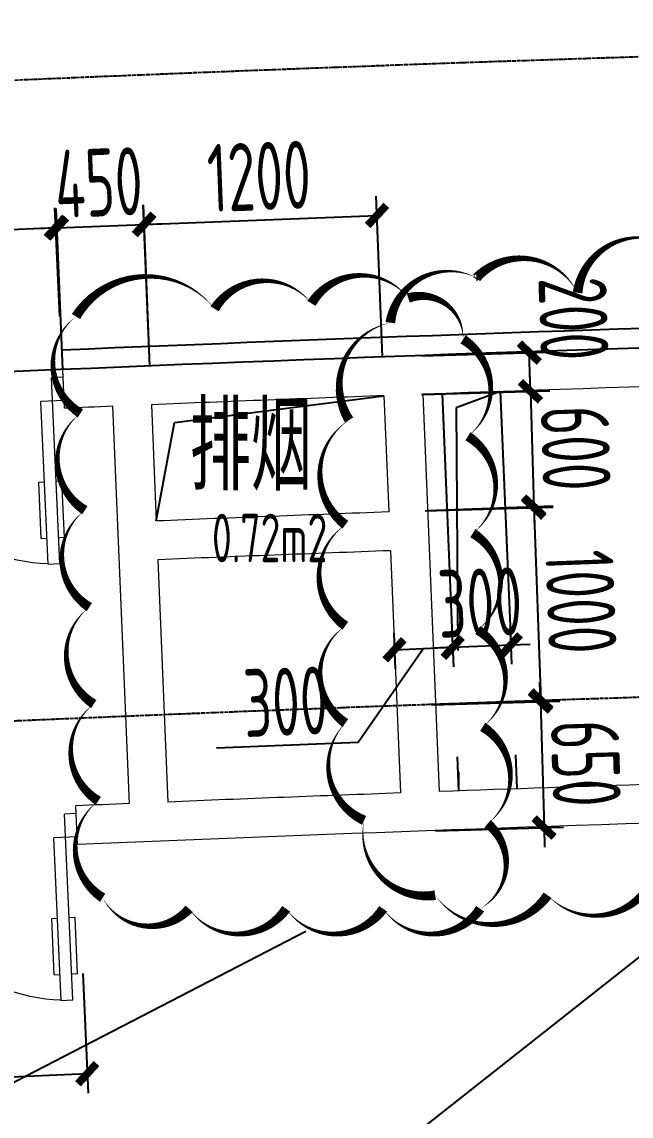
# Model space of a CAD drawing. Header units: millimetres. Extents: x 11515858 to 24947533, y -12764720 to -6305528.
# Drawn here: x 11765745 to 11768886, y -6395697 to -6390056 of the extents above; entities that cross this region are included whole.
import ezdxf
from ezdxf.enums import TextEntityAlignment as Align

# ---------------------------------------------------------------- set-up
doc = ezdxf.new("R2010")
doc.units = ezdxf.units.MM
doc.header["$LTSCALE"] = 10
for name, pattern in [('A2-RG-AXIS$0$CENTER', [2, 1.25, -0.25, 0.25, -0.25]), ('A2-RG-AXIS$0$DOTE', [2.4200000000000004, 2, -0.2, 0.02, -0.2]), ('A2-RI-F3$0$HIDDEN', [0.375, 0.25, -0.125])]:
    doc.linetypes.add(name, pattern=pattern)
for name, color, linetype in [('A2-RB-F3$0$$34$A-DIMS-100', 1, 'Continuous'), ('A2-RB-F3$0$A-DIMS-100', 1, 'Continuous'), ('A2-RD-F3$0$an-door', 2, 'Continuous'), ('A2-RG-AXIS$0$A-GRID', 1, 'A2-RG-AXIS$0$CENTER'), ('A2-RI-F3$0$A-HOLE', 2, 'Continuous'), ('A2-RI-F3$0$A-SYMB-AREA', 4, 'Continuous'), ('A2-RI-F3$0$A-SYMB-NAME', 4, 'Continuous'), ('A2-RI-F3$0$A-SYMB-VOID', 35, 'Continuous'), ('A2-RI-F3$0$an-door', 2, 'Continuous'), ('A2-RI-F3$0$WINDOW_TEXT', 7, 'Continuous')]:
    doc.layers.add(name, color=color, linetype=linetype)
doc.layers.add('A2-RD-F3$0$A-X-AREA', color=6, linetype='Continuous', plot=False)
for name, color, linetype, lineweight in [('A2-RD-F3$0$ECADI-PARCEL NAMES', 2, 'Continuous', 9), ('A2-RI-F3$0$A-DOOR', 32, 'Continuous', 5), ('A2-RI-F3$0$A-WALL', 7, 'Continuous', 5), ('A2-RI-F3$0$ECADI-PARCEL NAMES', 2, 'Continuous', 9)]:
    doc.layers.add(name, color=color, linetype=linetype, lineweight=lineweight)
doc.styles.add('A2-RB-F3$0$$0$XD2008', font='hzs.shx', dxfattribs={"width": 0.7, "bigfont": 'hztxt.shx'})
doc.styles.add('A2-RB-F3$0$XD2008', font='hzs.shx', dxfattribs={"width": 0.7, "bigfont": 'hztxt.shx'})
doc.styles.add('A2-RI-F3$0$ECADI', font='hzs.shx', dxfattribs={"width": 0.7, "bigfont": 'hztxt.shx'})
doc.styles.add('A2-RI-F3$0$SIMPLEX', font='simplex.shx', dxfattribs={"width": 0.7})
doc.dimstyles.new('A2-RB-F3$0$$0$XD100$0', dxfattribs={"dimscale": 100, "dimtxt": 3.5, "dimasz": 1, "dimexe": 1, "dimexo": 2, "dimgap": 0.5, "dimtad": 1, "dimdec": 0, "dimdsep": 46, "dimtxsty": 'A2-RB-F3$0$$0$XD2008', "dimblk1": 'A2-RB-F3$0$$20$_ArchTick', "dimblk2": 'A2-RB-F3$0$$20$_ArchTick', "dimsah": 1, "dimcen": 2.5, "dimclrt": 4, "dimaunit": 1, "dimadec": 0, "dimazin": 0, "dimtfac": 1, "dimtdec": 0, "dimtix": 1, "dimtmove": 2, "dimatfit": 3, "dimfxl": 0, "dimtolj": 1, "dimtzin": 0, "dimarcsym": 0})
doc.dimstyles.new('A2-RB-F3$0$XD100$0', dxfattribs={"dimscale": 100, "dimtxt": 3.5, "dimasz": 1, "dimexe": 1, "dimexo": 2, "dimgap": 0.5, "dimtad": 1, "dimdec": 0, "dimdsep": 46, "dimtxsty": 'A2-RB-F3$0$XD2008', "dimblk1": 'A2-RB-F3$0$_ArchTick', "dimblk2": 'A2-RB-F3$0$_ArchTick', "dimsah": 1, "dimcen": 2.5, "dimclrt": 4, "dimaunit": 1, "dimadec": 0, "dimazin": 0, "dimtfac": 1, "dimtdec": 0, "dimtix": 1, "dimtmove": 1, "dimatfit": 3, "dimfxl": 0, "dimtolj": 1, "dimtzin": 0, "dimarcsym": 0})

# ---------------------------------------------------------------- blocks, each defined once
blk = doc.blocks.new('A2-RG-AXIS')
at = {"layer": 'A2-RG-AXIS$0$A-GRID', "linetype": 'A2-RG-AXIS$0$DOTE'}
for radius, end in [(313399.9999999902, 95.40764402400131), (308699.9999999902, 95.4076440106419), (304099.9999999902, 95.40764399720393), (300799.9999999902, 95.40764398384447)]:
    blk.add_arc((11778730.70926435, -6694178.721949182), radius, 75.58928463849298, end, dxfattribs=at)
blk = doc.blocks.new('A2-RB-F3$0$$20$_ArchTick')
at = {"color": 0, "linetype": 'ByBlock', "const_width": 0.4}
blk.add_lwpolyline([(-0.5, -0.5), (0.5, 0.5)], dxfattribs=at)
blk = doc.blocks.new('*D1102')
at = {"layer": 'A2-RB-F3$0$$34$A-DIMS-100', "color": 0, "lineweight": -2, "transparency": 16777216}
for p, q in [((11765940.78635583, -6391572.530831909), (11765915.5910916, -6391015.527452032)), ((11764142.62500495, -6391653.868130769), (11764117.42974072, -6391096.864750893)), ((11764121.94847954, -6391196.76260372), (11765920.10983042, -6391115.425304859))]:
    blk.add_line(p, q, dxfattribs=at)
at = {"layer": 'Defpoints', "color": 0, "transparency": 16777216}
for p in [(11765920.10983042, -6391115.425304859), (11765949.82383348, -6391772.326537563), (11764151.6624826, -6391853.663836422)]:
    blk.add_point(p, dxfattribs=at)
at = {"layer": 'A2-RB-F3$0$$34$A-DIMS-100', "color": 0, "lineweight": -2, "transparency": 16777216, "xscale": 100, "yscale": 100, "zscale": 100}
for p, rotation in [((11765920.10983042, -6391115.425304859), 2.589928540620558), ((11764121.94847954, -6391196.76260372), 182.5899285406205)]:
    blk.add_blockref('A2-RB-F3$0$$20$_ArchTick', p, dxfattribs=dict(at, rotation=rotation))
at = {"layer": 'A2-RB-F3$0$$34$A-DIMS-100', "color": 4, "transparency": 16777216, "insert": (11765010.86199263, -6390931.323785429), "char_height": 350, "attachment_point": 5, "rotation": 2.589928540620557, "style": 'A2-RB-F3$0$$0$XD2008'}
blk.add_mtext('\\A1;1800', dxfattribs=at)
blk = doc.blocks.new('*D1105')
at = {"layer": 'A2-RB-F3$0$$34$A-DIMS-100', "color": 0, "lineweight": -2, "transparency": 16777216}
for p, q in [((11766060.334107, -6394961.817817459), (11766086.38125927, -6395578.286406133)), ((11764261.65163891, -6395037.81610349), (11764287.69879118, -6395654.284692165)), ((11764283.47733797, -6395554.373835233), (11766082.15980605, -6395478.375549202))]:
    blk.add_line(p, q, dxfattribs=at)
at = {"layer": 'Defpoints', "color": 0, "transparency": 16777216}
for p in [(11766051.89120057, -6394761.996103596), (11764253.20873249, -6394837.994389627), (11766082.15980605, -6395478.375549202)]:
    blk.add_point(p, dxfattribs=at)
at = {"layer": 'A2-RB-F3$0$$34$A-DIMS-100', "color": 0, "lineweight": -2, "transparency": 16777216, "xscale": 100, "yscale": 100, "zscale": 100}
for p, rotation in [((11766082.15980605, -6395478.375549202), 2.419433486555848), ((11764283.47733797, -6395554.373835233), 182.4194334865558)]:
    blk.add_blockref('A2-RB-F3$0$$20$_ArchTick', p, dxfattribs=dict(at, rotation=rotation))
at = {"layer": 'A2-RB-F3$0$$34$A-DIMS-100', "color": 4, "transparency": 16777216, "insert": (11765173.32030229, -6395291.575264121), "char_height": 350, "attachment_point": 5, "rotation": 2.4194334865558473, "style": 'A2-RB-F3$0$$0$XD2008'}
blk.add_mtext('\\A1;1800', dxfattribs=at)
blk = doc.blocks.new('*D1111')
at = {"layer": 'A2-RB-F3$0$$34$A-DIMS-100', "color": 0, "lineweight": -2, "transparency": 16777216}
for p, q in [((11768366.43006004, -6391960.386467449), (11768363.40829389, -6391860.432133229)), ((11767805.97685375, -6391977.329790027), (11768466.38439426, -6391957.364701299)), ((11768366.43006004, -6391960.386467449), (11768384.56871097, -6392560.378884801)), ((11767824.11550468, -6392577.322207378), (11768484.52304519, -6392557.35711865)), ((11768384.56871097, -6392560.378884801), (11768387.59047712, -6392660.333219021))]:
    blk.add_line(p, q, dxfattribs=at)
at = {"layer": 'Defpoints', "color": 0, "transparency": 16777216}
for p in [(11767606.06818531, -6391983.373322328), (11767624.20683624, -6392583.365739679), (11768384.56871097, -6392560.378884801)]:
    blk.add_point(p, dxfattribs=at)
at = {"layer": 'A2-RB-F3$0$$34$A-DIMS-100', "color": 0, "lineweight": -2, "transparency": 16777216, "xscale": 100, "yscale": 100, "zscale": 100}
for p, rotation in [((11768366.43006004, -6391960.386467449), 271.731608063128), ((11768384.56871097, -6392560.378884801), 91.73160806312804)]:
    blk.add_blockref('A2-RB-F3$0$$20$_ArchTick', p, dxfattribs=dict(at, rotation=rotation))
at = {"layer": 'A2-RB-F3$0$$34$A-DIMS-100', "color": 4, "transparency": 16777216, "insert": (11768600.3966375, -6392253.583702286), "char_height": 350, "attachment_point": 5, "rotation": 271.7316080631281, "style": 'A2-RB-F3$0$$0$XD2008'}
blk.add_mtext('\\A1;600', dxfattribs=at)
blk = doc.blocks.new('*D1112')
at = {"layer": 'A2-RB-F3$0$$34$A-DIMS-100', "color": 0, "lineweight": -2, "transparency": 16777216}
for p, q in [((11768418.00007043, -6393560.224848127), (11768415.06539299, -6393460.267919061)), ((11767858.80623739, -6393576.642454615), (11768517.9569995, -6393557.290170685)), ((11768418.00007043, -6393560.224848127), (11768437.07730799, -6394210.007360683)), ((11767877.88347495, -6394226.424967171), (11768537.03423706, -6394207.072683241)), ((11768437.07730799, -6394210.007360683), (11768440.01198543, -6394309.964289749))]:
    blk.add_line(p, q, dxfattribs=at)
at = {"layer": 'Defpoints', "color": 0, "transparency": 16777216}
for p in [(11767658.89237926, -6393582.511809497), (11767677.96961681, -6394232.294322053), (11768437.07730799, -6394210.007360683)]:
    blk.add_point(p, dxfattribs=at)
at = {"layer": 'A2-RB-F3$0$$34$A-DIMS-100', "color": 0, "lineweight": -2, "transparency": 16777216, "xscale": 100, "yscale": 100, "zscale": 100}
for p, rotation in [((11768418.00007043, -6393560.224848127), 271.6816877626376), ((11768437.07730799, -6394210.007360683), 91.68168776263764)]:
    blk.add_blockref('A2-RB-F3$0$$20$_ArchTick', p, dxfattribs=dict(at, rotation=rotation))
at = {"layer": 'A2-RB-F3$0$$34$A-DIMS-100', "color": 4, "transparency": 16777216, "insert": (11768652.44177961, -6393878.513080163), "char_height": 350, "attachment_point": 5, "rotation": 271.68168776263764, "style": 'A2-RB-F3$0$$0$XD2008'}
blk.add_mtext('\\A1;650', dxfattribs=at)
blk = doc.blocks.new('*D1118')
at = {"layer": 'A2-RB-F3$0$$34$A-DIMS-100', "color": 0, "lineweight": -2, "transparency": 16777216}
for p, q in [((11767805.98204345, -6391777.417731427), (11768461.19427926, -6391758.181080342)), ((11768367.10670507, -6391961.029615915), (11768361.23735019, -6391761.115757784)), ((11767811.85139833, -6391977.331589558), (11768467.06363414, -6391958.094938474))]:
    blk.add_line(p, q, dxfattribs=at)
at = {"layer": 'Defpoints', "color": 0, "transparency": 16777216}
for p in [(11767606.06818531, -6391783.28708631), (11768361.23735019, -6391761.115757784), (11767611.9375402, -6391983.200944441)]:
    blk.add_point(p, dxfattribs=at)
at = {"layer": 'A2-RB-F3$0$$34$A-DIMS-100', "color": 0, "lineweight": -2, "transparency": 16777216, "xscale": 100, "yscale": 100, "zscale": 100}
for p, rotation in [((11768361.23735019, -6391761.115757784), 91.68168776284203), ((11768367.10670507, -6391961.029615915), 271.681687762842)]:
    blk.add_blockref('A2-RB-F3$0$$20$_ArchTick', p, dxfattribs=dict(at, rotation=rotation))
at = {"layer": 'A2-RB-F3$0$$34$A-DIMS-100', "color": 4, "transparency": 16777216, "insert": (11768589.07511797, -6391585.766746597), "char_height": 350, "attachment_point": 5, "rotation": 271.681687762842, "style": 'A2-RB-F3$0$$0$XD2008'}
blk.add_mtext('\\A1;200', dxfattribs=at)
blk = doc.blocks.new('*D1036')
at = {"layer": 'A2-RB-F3$0$$34$A-DIMS-100', "color": 0, "lineweight": -2, "transparency": 16777216}
for p, q in [((11767836.63459592, -6392575.307476779), (11768483.55724523, -6392550.909267251)), ((11768383.62828773, -6392554.678014018), (11768421.31004933, -6393553.816291753)), ((11767874.31635753, -6393574.445754514), (11768521.23900684, -6393550.047544987))]:
    blk.add_line(p, q, dxfattribs=at)
at = {"layer": 'Defpoints', "color": 0, "transparency": 16777216}
for p in [(11767636.77668092, -6392582.844970313), (11768421.31004933, -6393553.816291753), (11767674.45844252, -6393581.983248048)]:
    blk.add_point(p, dxfattribs=at)
at = {"layer": 'A2-RB-F3$0$$34$A-DIMS-100', "color": 0, "lineweight": -2, "transparency": 16777216, "xscale": 100, "yscale": 100, "zscale": 100}
for p, rotation in [((11768383.62828773, -6392554.678014018), 92.15984433134902), ((11768421.31004933, -6393553.816291753), 272.159844331349)]:
    blk.add_blockref('A2-RB-F3$0$$20$_ArchTick', p, dxfattribs=dict(at, rotation=rotation))
at = {"layer": 'A2-RB-F3$0$$34$A-DIMS-100', "color": 4, "transparency": 16777216, "insert": (11768627.30932291, -6393045.767472658), "char_height": 350, "attachment_point": 5, "rotation": 272.15984433134906, "style": 'A2-RB-F3$0$$0$XD2008'}
blk.add_mtext('\\A1;1000', dxfattribs=at)
blk = doc.blocks.new('*D965')
at = {"layer": 'A2-RB-F3$0$$34$A-DIMS-100', "color": 0, "lineweight": -2, "transparency": 16777216}
for p, q in [((11765956.74013129, -6391848.462664129), (11765922.29251326, -6391018.59653187)), ((11766404.53984669, -6391829.874565457), (11766370.09222865, -6391000.008433198)), ((11765926.43992658, -6391118.510489667), (11765826.52596878, -6391122.65790299)), ((11765926.43992658, -6391118.510489667), (11766374.23964198, -6391099.922390995)), ((11766374.23964198, -6391099.922390995), (11766474.15359978, -6391095.77497767))]:
    blk.add_line(p, q, dxfattribs=at)
at = {"layer": 'Defpoints', "color": 0, "transparency": 16777216}
for p in [(11766374.23964198, -6391099.922390995), (11766412.83467334, -6392029.702481052), (11765965.03495794, -6392048.290579724)]:
    blk.add_point(p, dxfattribs=at)
at = {"layer": 'A2-RB-F3$0$$34$A-DIMS-100', "color": 0, "lineweight": -2, "transparency": 16777216, "xscale": 100, "yscale": 100, "zscale": 100}
for p, rotation in [((11765926.43992658, -6391118.510489667), 2.376974566670143), ((11766374.23964198, -6391099.922390995), 182.3769745666701)]:
    blk.add_blockref('A2-RB-F3$0$$20$_ArchTick', p, dxfattribs=dict(at, rotation=rotation))
at = {"layer": 'A2-RB-F3$0$$34$A-DIMS-100', "color": 4, "transparency": 16777216, "insert": (11766141.0081043, -6390884.410035287), "char_height": 350, "attachment_point": 5, "rotation": 2.3769745666701385, "style": 'A2-RB-F3$0$$0$XD2008'}
blk.add_mtext('\\A1;450', dxfattribs=at)
blk = doc.blocks.new('*D966')
at = {"layer": 'A2-RB-F3$0$$34$A-DIMS-100', "color": 0, "lineweight": -2, "transparency": 16777216}
for p, q in [((11767604.1878178, -6391783.351147343), (11767572.02566141, -6390954.007908111)), ((11766405.08458876, -6391829.852696706), (11766372.92243237, -6391000.509457474)), ((11766376.79754676, -6391100.434346708), (11767575.9007758, -6391053.932797346))]:
    blk.add_line(p, q, dxfattribs=at)
at = {"layer": 'Defpoints', "color": 0, "transparency": 16777216}
for p in [(11767575.9007758, -6391053.932797346), (11766412.83481753, -6392029.702475174), (11767611.93804657, -6391983.200925812)]:
    blk.add_point(p, dxfattribs=at)
at = {"layer": 'A2-RB-F3$0$$34$A-DIMS-100', "color": 0, "lineweight": -2, "transparency": 16777216, "xscale": 100, "yscale": 100, "zscale": 100}
for p, rotation in [((11767575.9007758, -6391053.932797346), 2.220833048699216), ((11766376.79754676, -6391100.434346708), 182.2208330486992)]:
    blk.add_blockref('A2-RB-F3$0$$20$_ArchTick', p, dxfattribs=dict(at, rotation=rotation))
at = {"layer": 'A2-RB-F3$0$$34$A-DIMS-100', "color": 4, "transparency": 16777216, "insert": (11766967.63015391, -6390852.35257125), "char_height": 350, "attachment_point": 5, "rotation": 2.220833048699216, "style": 'A2-RB-F3$0$$0$XD2008'}
blk.add_mtext('\\A1;1200', dxfattribs=at)
blk = doc.blocks.new('*D1003')
at = {"layer": 'A2-RB-F3$0$$34$A-DIMS-100', "color": 0, "lineweight": -2, "transparency": 16777216}
for p, q in [((11767962.43087417, -6393195.738252598), (11767970.0830146, -6393380.438540176)), ((11768262.1737379, -6393183.319893568), (11768269.82587833, -6393368.020181146)), ((11767965.94356159, -6393280.524252266), (11768265.68642532, -6393268.105893235)), ((11768265.68642532, -6393268.105893235), (11768365.60071323, -6393263.966440225)), ((11767965.94356159, -6393280.524252266), (11767866.02927368, -6393284.663705276))]:
    blk.add_line(p, q, dxfattribs=at)
at = {"layer": 'Defpoints', "color": 0, "transparency": 16777216}
for p in [(11768253.89483188, -6392983.491317745), (11767954.15196815, -6392995.909676775), (11768265.68642532, -6393268.105893235)]:
    blk.add_point(p, dxfattribs=at)
at = {"layer": 'A2-RB-F3$0$$34$A-DIMS-100', "color": 0, "lineweight": -2, "transparency": 16777216, "xscale": 100, "yscale": 100, "zscale": 100}
for p, rotation in [((11767965.94356159, -6393280.524252266), 2.372409722572382), ((11768265.68642532, -6393268.105893235), 182.3724097225724)]:
    blk.add_blockref('A2-RB-F3$0$$20$_ArchTick', p, dxfattribs=dict(at, rotation=rotation))
at = {"layer": 'A2-RB-F3$0$$34$A-DIMS-100', "color": 4, "transparency": 16777216, "insert": (11768106.50122418, -6393049.507924951), "char_height": 350, "attachment_point": 5, "rotation": 2.372409722572383, "style": 'A2-RB-F3$0$$0$XD2008'}
blk.add_mtext('\\A1;300', dxfattribs=at)
blk = doc.blocks.new('A2-RB-F3$0$_ArchTick')
at = {"color": 0, "linetype": 'ByBlock', "const_width": 0.4}
blk.add_lwpolyline([(-0.5, -0.5), (0.5, 0.5)], dxfattribs=at)
blk = doc.blocks.new('*D1004')
at = {"layer": 'A2-RB-F3$0$A-DIMS-100', "color": 0, "lineweight": -2, "transparency": 16777216}
for p, q in [((11767662.68801044, -6393208.156611629), (11767670.34015086, -6393392.856899234)), ((11767962.43087417, -6393195.738252598), (11767970.0830146, -6393380.438540203)), ((11767816.07212972, -6393286.733431807), (11767478.19428738, -6393770.563287932)), ((11767666.20069785, -6393292.942611322), (11767965.94356159, -6393280.524252291)), ((11767478.19428738, -6393770.563287932), (11766748.81998563, -6393800.781294908))]:
    blk.add_line(p, q, dxfattribs=at)
at = {"layer": 'Defpoints', "color": 0, "transparency": 16777216}
for p in [(11767654.40910442, -6393008.328035807), (11767954.15196815, -6392995.909676775), (11767965.94356159, -6393280.524252291)]:
    blk.add_point(p, dxfattribs=at)
at = {"layer": 'A2-RB-F3$0$A-DIMS-100', "color": 0, "lineweight": -2, "transparency": 16777216, "xscale": 100, "yscale": 100, "zscale": 100}
for p, rotation in [((11767666.20069785, -6393292.942611322), 182.3724097225724), ((11767965.94356159, -6393280.524252291), 2.372409722572383)]:
    blk.add_blockref('A2-RB-F3$0$_ArchTick', p, dxfattribs=dict(at, rotation=rotation))
at = {"layer": 'A2-RB-F3$0$A-DIMS-100', "color": 4, "transparency": 16777216, "insert": (11767104.19336724, -6393560.86514362), "char_height": 350, "attachment_point": 5, "rotation": 2.372409722572383, "style": 'A2-RB-F3$0$XD2008'}
blk.add_mtext('\\A1;300', dxfattribs=at)
blk = doc.blocks.new('A2-RD-F3')
at = {"layer": 'A2-RD-F3$0$A-X-AREA'}
blk.add_lwpolyline([(11759454.25871816, -6378717.122139738, -0.01689889859215305), (11780770.88591494, -6378135.862681612), (11780679.81105563, -6391584.999274371, 0.01658264848872736), (11760620.85450515, -6392121.122871466, 0.01658264848872736)], format="xyb", dxfattribs=at)
at = {"layer": 'A2-RD-F3$0$an-door'}
blk.add_arc((11778730.70926435, -6694178.721949163), 302699.9999999698, 90.76579714309655, 92.41943344721868, dxfattribs=at)
at = {"layer": 'A2-RD-F3$0$ECADI-PARCEL NAMES'}
blk.add_line((11765956.59184473, -6391848.468874596), (11765952.37059851, -6391748.558008919), dxfattribs=at)
blk = doc.blocks.new('A2-RI-F3$0$$DorLib2D$00000011')
for p, q in [((-0.4666666602065561, 0.4708801651422903), (-0.4666666602065561, -0.06245316819156699)), ((-0.4666666602065561, 0.4708801651422903), (-0.4333333268731963, 0.4708801651422903)), ((-0.4333333268731963, 0.4708801651422903), (-0.4333333268731963, 0.004213498475152733)), ((0.4333333397943449, 0.4708801651422903), (0.4333333397943449, 0.004213498475152733)), ((0.4666666731277047, 0.4708801651422903), (0.4333333397943449, 0.4708801651422903)), ((0.4666666731277047, 0.4708801651422903), (0.4666666731277047, -0.06245316819156699)), ((-0.483333326873236, 0.3962051976975829), (-0.4666666602065561, 0.3962051976975829)), ((-0.4166666602065021, 0.3962051976975829), (-0.4333333268731963, 0.3962051976975829)), ((0.4166666731276649, 0.3962051976975829), (0.4333333397943449, 0.3962051976975829)), ((0.4833333397943989, 0.3962051976975829), (0.4666666731277047, 0.3962051976975829)), ((-0.483333326873236, 0.2345635206386163), (-0.4666666602065561, 0.2345635206386163)), ((-0.4166666602065021, 0.2345635206386163), (-0.4333333268731963, 0.2345635206386163)), ((0.4166666731276649, 0.2345635206386163), (0.4333333397943449, 0.2345635206386163)), ((0.4833333397943846, 0.2345635206386163), (0.4666666731277047, 0.2345635206386163)), ((-0.4999999935399302, 0.004213498475152733), (-0.4333333268731963, 0.004213498475152733)), ((-0.499999993539916, 0.004213498475181154), (-0.4999999935399302, -0.06245316819156699)), ((0.5000000064610788, 0.004213498475152733), (0.4333333397943449, 0.004213498475152733)), ((0.5000000064610788, 0.004213498475181154), (0.5000000064610788, -0.06245316819156699)), ((-0.4999999935399302, -0.06245316819156699), (-0.4666666602065561, -0.06245316819156699)), ((0.5000000064610788, -0.06245316819156699), (0.4666666731277047, -0.06245316819156699))]:
    blk.add_line(p, q)
at = {"lineweight": 13}
for p, q in [((-0.483333326873236, 0.3962051976975829), (-0.483333326873236, 0.2345635206386163)), ((-0.4166666602065021, 0.3962051976975829), (-0.4166666602065021, 0.2345635206386163)), ((0.4166666731276649, 0.3962051976975829), (0.4166666731276649, 0.2345635206386163)), ((0.4833333397943989, 0.3962051976975829), (0.4833333397943846, 0.2345635206386163))]:
    blk.add_line(p, q, dxfattribs=at)
for centre, start, end in [((-0.4666666602065561, 0.004213498475152733), 0, 85.90395624167282), ((0.4666666731277047, 0.004213498475152733), 94.09604375832718, 180)]:
    blk.add_arc(centre, 0.4666666666671333, start, end, dxfattribs=at)
blk = doc.blocks.new('A2-RI-F3$0$door-doublewing')
at = {"layer": 'A2-RI-F3$0$A-DOOR', "color": 4, "xscale": -0.9999999999999998, "rotation": 180}
blk.add_blockref('A2-RI-F3$0$$DorLib2D$00000011', (-6.460084023274248e-09, -0.02911983485822134), dxfattribs=at)
at = {"layer": 'A2-RI-F3$0$WINDOW_TEXT', "style": 'A2-RI-F3$0$SIMPLEX', "flags": 9}
blk.add_attdef('A', text='', height=0.9999999999999998, dxfattribs=at).set_placement((0, 1.5), align=Align.MIDDLE)
blk = doc.blocks.new('A2-RI-F3$0$5erhfh')
at = {"layer": 'A2-RI-F3$0$A-SYMB-AREA', "style": 'A2-RI-F3$0$ECADI', "width": 0.7}
blk.add_attdef('340M2', text='', height=2.5, dxfattribs=at).set_placement((0, 1.25), align=Align.MIDDLE_LEFT)
at = {"layer": 'A2-RI-F3$0$A-SYMB-NAME', "style": 'A2-RI-F3$0$ECADI', "width": 0.7}
blk.add_attdef('CHINESENAME', (-12.29193252821193, 3.0875), '', height=4.5, dxfattribs=at)
blk = doc.blocks.new('A2-RI-F3')
at = {"layer": 'A2-RI-F3$0$A-HOLE', "linetype": 'A2-RI-F3$0$HIDDEN', "ltscale": 500}
for p, q in [((11767911.72197683, -6391971.773792538), (11767996.58195947, -6394020.045561015)), ((11768211.56340076, -6391961.734388435), (11768296.32482321, -6394007.627201983))]:
    blk.add_line(p, q, dxfattribs=at)
at = {"layer": 'A2-RI-F3$0$A-SYMB-VOID', "linetype": 'A2-RI-F3$0$HIDDEN', "ltscale": 500}
for points in [[(11768211.56340076, -6391961.734388435), (11767984.43586813, -6392046.587655429), (11767996.58195947, -6394020.045561015)], [(11766437.27610294, -6392629.217802091), (11766532.50030242, -6392121.739519282), (11767611.93804657, -6391983.200925791)]]:
    blk.add_lwpolyline(points, dxfattribs=at)
at = {"layer": 'A2-RI-F3$0$A-WALL'}
for p, q in [((11765965.03475115, -6392048.290588461), (11765956.59184473, -6391848.468874598)), ((11767811.80768891, -6391975.913245548), (11767896.66767156, -6394024.185014025)), ((11766412.83467334, -6392029.702481052), (11766437.67194889, -6392629.201664705)), ((11767611.93804657, -6391983.200925812), (11767636.7755833, -6392582.706413445)), ((11766213.00335978, -6392037.915306188), (11766297.8621465, -6394086.158208386)), ((11767645.05457845, -6392782.537140761), (11767696.79774891, -6394031.465928637)), ((11766445.95085673, -6392829.030284434), (11766497.69347874, -6394077.945834277)), ((11766031.9013429, -6394297.474157072), (11766023.45843644, -6394097.652442331))]:
    blk.add_line(p, q, dxfattribs=at)
for centre, radius, start, end in [((11778730.70926435, -6694178.721949165), 302599.9999999698, 90.76579714309656, 92.41943344721868), ((11778730.70926435, -6694178.721949165), 302399.9999999698, 91.35246234866257, 92.06925593978853), ((11778730.70926435, -6694178.721949165), 302399.9999999698, 92.10715044074418, 92.33451565864068), ((11778730.70926435, -6694178.721949165), 302399.9999999698, 92.37240970987479, 92.41943344721868), ((11778730.71032269, -6694178.735253315), 301799.9999999698, 92.10662317872662, 92.33444044611191), ((11778730.71032269, -6694178.735253315), 301599.9999999698, 92.1064468863474, 92.3344152675431), ((11778730.70926435, -6694178.721949165), 300349.9999999704, 91.63895836761365, 92.06718678342489), ((11778730.70926435, -6694178.721949165), 300349.9999999704, 92.10533993482512, 92.33425707163455), ((11778730.70926435, -6694178.721949165), 300349.9999999704, 92.37240970987479, 92.42480175686379), ((11778730.70926435, -6694178.721949165), 300149.9999999704, 91.63921259737177, 92.42480538892559)]:
    blk.add_arc(centre, radius, start, end, dxfattribs=at)
at = {"layer": 'A2-RI-F3$0$an-door'}
blk.add_arc((11778730.70926435, -6694178.721949163), 302699.9999999698, 90.76579714309656, 92.41943344721868, dxfattribs=at)
at = {"layer": 'A2-RI-F3$0$ECADI-PARCEL NAMES'}
blk.add_line((11765956.59184473, -6391848.468874596), (11765952.37059851, -6391748.558008919), dxfattribs=at)
at = {"layer": 'Defpoints', "color": 3}
for p, q in [((11769256.7117558, -6394617.160689219), (11742984, -6415329.5)), ((11767209.5, -6394745), (11732869.5, -6412486))]:
    blk.add_line(p, q, dxfattribs=at)
blk.add_lwpolyline([(11769073.27505915, -6391201.893503018, 0, 50, 0.52056705), (11768609.86175615, -6391452.684065029, 0, 50, 0.52056705), (11768088.52055524, -6391375.518329219, 0, 50, 0.52056705), (11768088.52055524, -6391375.518329217, 0, 50, 0.52056705), (11767644.41819825, -6391607.018097486, 0, 50, 0.52056705), (11767644.41819825, -6391607.018097486, 0, 50, 0.52056705), (11767432.01755264, -6392108.599221502, 0, 50, 0.52056705), (11767432.01755264, -6392108.599221502, 0, 50, 0.52056705), (11767412.71154675, -6392648.761933009, 0, 50, 0.52056705), (11767412.71154675, -6392648.761933009, 0, 50, 0.52056705), (11767412.71154675, -6393169.636411607, 0, 50, 0.52056705), (11767412.71154675, -6393169.636411607, 0, 50, 0.52056705), (11767412.71154675, -6393671.217535625, 0, 50, 0.52056705), (11767412.71154675, -6393671.217535625, 0, 50, 0.52056705), (11767509.25639655, -6394172.798659642, 0, 50, 0.52056705), (11767509.25639655, -6394172.798659642, 0, 50, 0.52056705), (11767876.12484975, -6394558.629899528, 0, 50, 0.52056705), (11767876.12484975, -6394558.629899528, 0, 50, 0.52056705), (11768455.39394856, -6394558.629899528, 0, 50, 0.52056705), (11768455.39394856, -6394558.629899528, 0, 50, 0.52056705), (11768996.04115535, -6394481.464163718, 0, 50, 0.52056705)], format="xyseb", dxfattribs=at)
blk.add_lwpolyline([(11766024, -6391575, 0, 50, 0.52056705), (11766046.98207044, -6392074.471545174, 0, 50, 0.52056705), (11766069.96414088, -6392573.943090348, 0, 50, 0.52056705), (11766092.94621133, -6393073.414635521, 0, 50, 0.52056705), (11766115.92828177, -6393572.886180694, 0, 50, 0.52056705), (11766138.91035221, -6394072.357725868, 0, 50, 0.52056705), (11766161.89242266, -6394571.829271042, 0, 50, 0.52056705), (11766607.76931183, -6394628.5, 0, 50, 0.52056705), (11767107.76931183, -6394628.5, 0, 50, 0.52056705), (11767607.76931183, -6394628.5, 0, 50, 0.52056705), (11768107.76931183, -6394628.5, 0, 50, 0.52056705), (11768146.24583133, -6394189.794768333, 0, 50, 0.52056705), (11768120.91493741, -6393690.436834768, 0, 50, 0.52056705), (11768095.5840435, -6393191.078901204, 0, 50, 0.52056705), (11768070.25314959, -6392691.72096764, 0, 50, 0.52056705), (11768044.92225568, -6392192.363034075, 0, 50, 0.52056705), (11768019.59136177, -6391693.005100511, 0, 50, 0.52056705), (11767737.21856497, -6391479.581324885, 0, 50, 0.52056705), (11767237.9922644, -6391507.386015516, 0, 50, 0.52056705), (11766738.76596384, -6391535.190706147, 0, 50, 0.52056705)], format="xyseb", close=True, dxfattribs=at)
at = {"linetype": 'A2-RI-F3$0$HIDDEN', "ltscale": 3}
blk.add_blockref('A2-RG-AXIS', (0, 0), dxfattribs=at)
ref = blk.add_blockref('A2-RI-F3$0$5erhfh', (11767839.8537372, -6392780.551194024), dxfattribs=dict(xscale=100, yscale=100, zscale=100))
ref.add_attrib('340M2', '0.72m2', (11766725.30451879, -6392841.951523614), dxfattribs={"layer": 'A2-RI-F3$0$A-SYMB-AREA', "height": 250, "style": 'A2-RI-F3$0$ECADI', "width": 0.7})
ref.add_attrib('CHINESENAME', '排烟', (11766610.6604844, -6392471.801193905), dxfattribs={"layer": 'A2-RI-F3$0$A-SYMB-NAME', "height": 450, "style": 'A2-RI-F3$0$ECADI', "width": 0.7})
at = {"layer": 'A2-RI-F3$0$A-DOOR'}
for p, xscale, yscale, zscale, rotation in [((11765061.4373472, -6391989.06173657), 1799.999999998303, 1799.999999998303, 1799.999999998303, 2.589928512398092), ((11765128.60907025, -6394238.467247095), 1799.999999998081, 1799.999999998081, 1799.999999998081, 2.588083752521659)]:
    blk.add_blockref('A2-RI-F3$0$door-doublewing', p, dxfattribs=dict(at, xscale=xscale, yscale=yscale, zscale=zscale, rotation=rotation))
blk = doc.blocks.new('A2-RB-F3')
at = {"layer": 'A2-RB-F3$0$$34$A-DIMS-100'}
for p1, p2, distance, picture, middle in [((11766412.83481753, -6392029.702475174), (11767611.93804657, -6391983.200925812), 929.9666335235318, '*D966', (11766967.63015391, -6390852.35257125)), ((11764151.6624826, -6391853.663836423), (11765949.82383349, -6391772.326537563), 657.5729248586214, '*D1102', (11765010.86199263, -6390931.323785429)), ((11767606.06818531, -6391983.373322328), (11767624.20683624, -6392583.365739679), 760.7092585470443, '*D1111', (11768600.3966375, -6392253.583702286)), ((11767636.77668091, -6392582.844970311), (11767674.45844252, -6393581.983248047), 747.3825660411195, '*D1036', (11768627.30932291, -6393045.767472658)), ((11767954.15196815, -6392995.909676776), (11768253.89483188, -6392983.491317745), -284.8587338609727, '*D1003', (11768106.50122418, -6393049.507924951)), ((11767658.89237926, -6393582.511809496), (11767677.96961682, -6394232.294322053), 759.4347868260618, '*D1112', (11768652.44177961, -6393878.513080163)), ((11764253.20873249, -6394837.994389628), (11766051.89120057, -6394761.996103597), -717.0186180030479, '*D1105', (11765173.32030229, -6395291.575264121))]:
    dim = blk.add_aligned_dim(p1=p1, p2=p2, distance=distance, dimstyle='A2-RB-F3$0$$0$XD100$0', dxfattribs=at)
    dim.commit()
    dim.dimension.update_dxf_attribs({"geometry": picture, "text_midpoint": middle})
dim = blk.add_aligned_dim(p1=(11765965.03495794, -6392048.290579724), p2=(11766412.83467334, -6392029.702481052), distance=930.5807822605386, text='450', dimstyle='A2-RB-F3$0$$0$XD100$0', dxfattribs=at)
dim.commit()
dim.dimension.update_dxf_attribs({"geometry": '*D965', "text_midpoint": (11766141.0081043, -6390884.410035287)})
dim = blk.add_linear_dim(base=(11768361.23735019, -6391761.115757784), p1=(11767611.9375402, -6391983.20094444), p2=(11767606.06818531, -6391783.287086309), angle=91.68168776444215, dimstyle='A2-RB-F3$0$$0$XD100$0', dxfattribs=at)
dim.commit()
dim.dimension.update_dxf_attribs({"geometry": '*D1118', "text_midpoint": (11768589.07511797, -6391585.766746597), "dimtype": 129})
at = {"layer": 'A2-RB-F3$0$A-DIMS-100'}
dim = blk.add_linear_dim(base=(11767965.94356159, -6393280.524252291), p1=(11767654.40910442, -6393008.328035807), p2=(11767954.15196815, -6392995.909676776), angle=2.3724097225871033, dimstyle='A2-RB-F3$0$XD100$0', dxfattribs=at)
dim.commit()
dim.dimension.update_dxf_attribs({"geometry": '*D1004', "text_midpoint": (11767428.23714343, -6393772.633014438), "dimtype": 129})

msp = doc.modelspace()

# ---------------------------------------------------------------- block references
for name in ['A2-RB-F3', 'A2-RI-F3', 'A2-RG-AXIS', 'A2-RD-F3']:
    msp.add_blockref(name, (0, 0))

doc.saveas('drawing.dxf')
